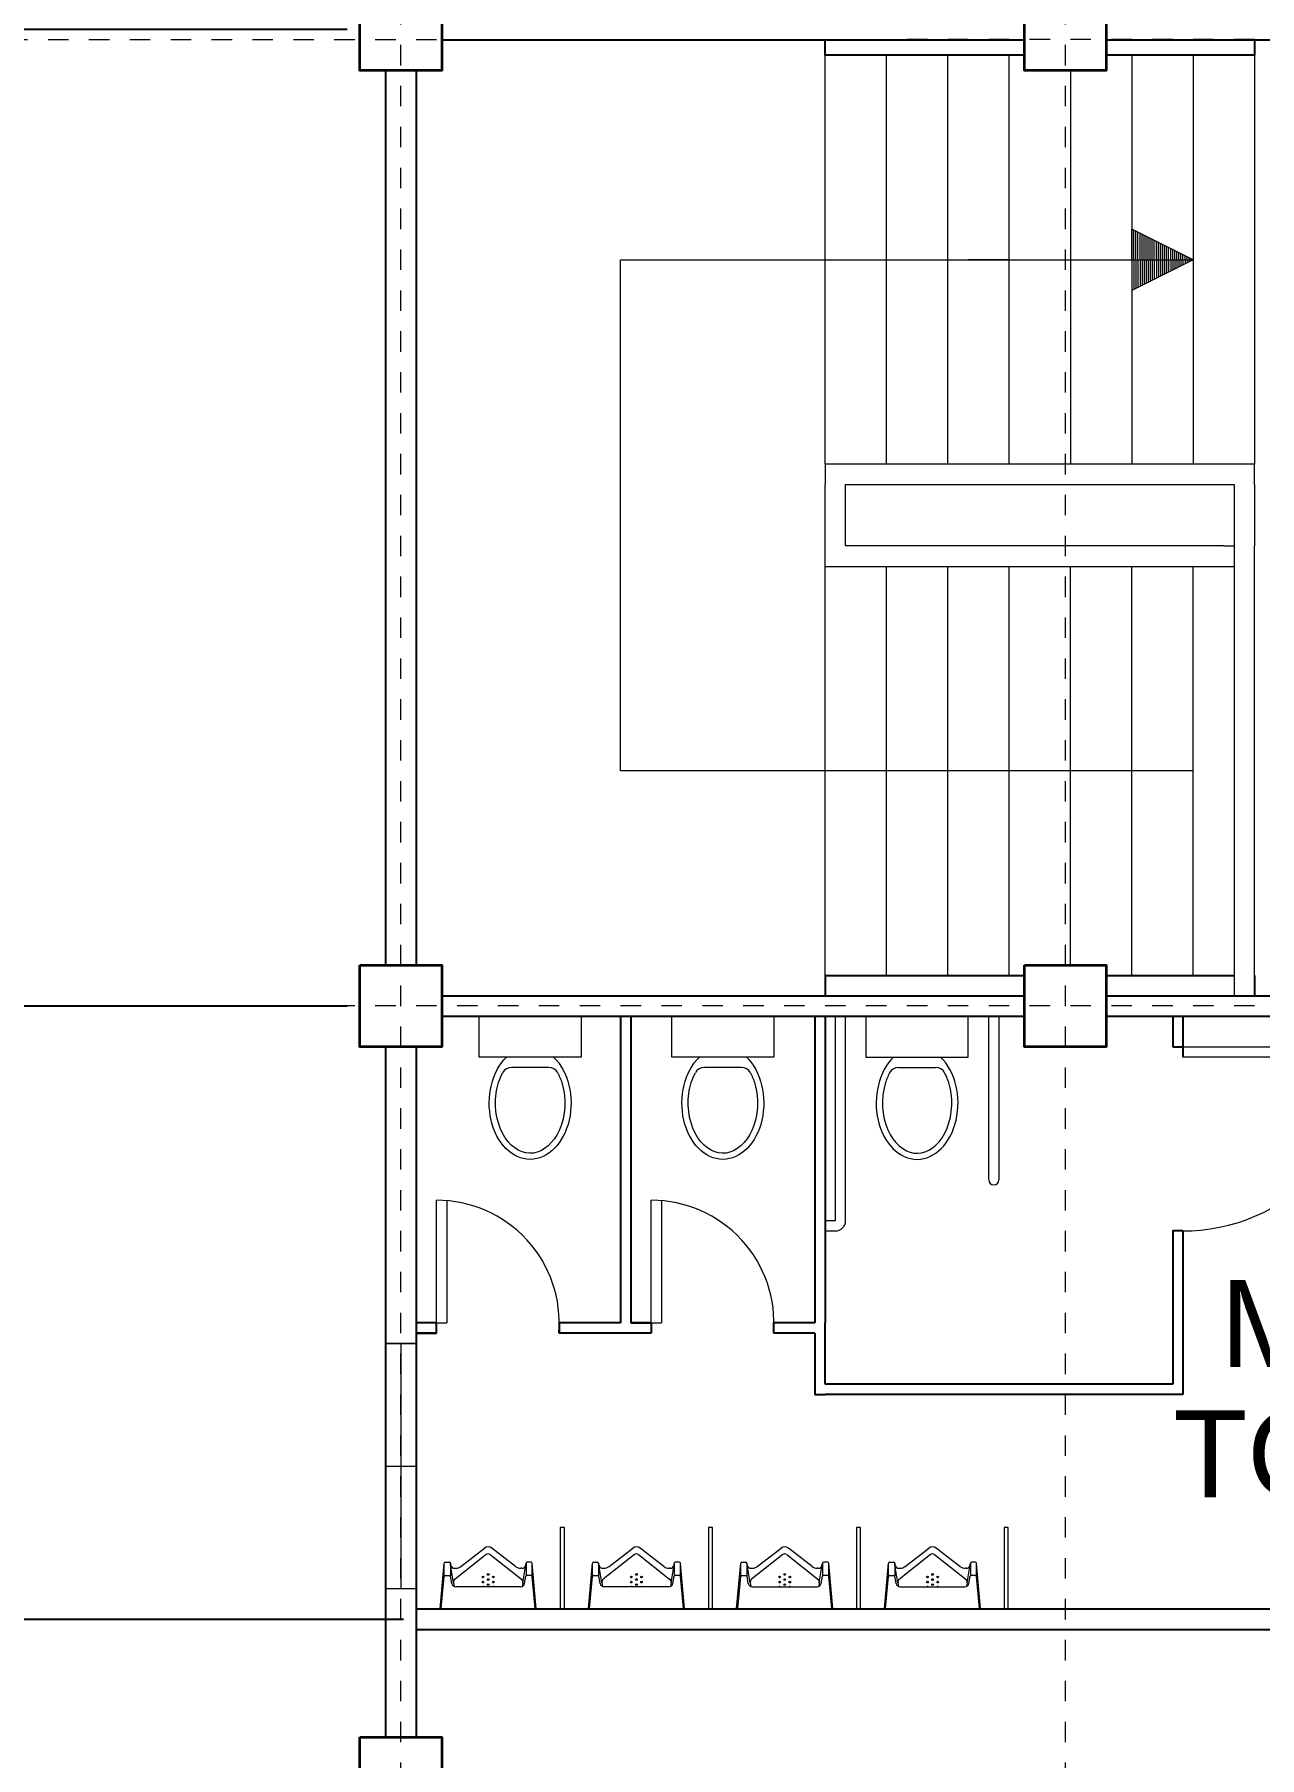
# Model space of a CAD drawing. Header units: millimetres. Extents: x 63005 to 126950, y 36019 to 74749.
# Drawn here: x 63061.38 to 63067.37, y 36315.17 to 36323.6 of the extents above; entities that cross this region are included whole.
import ezdxf

# ---------------------------------------------------------------- set-up
doc = ezdxf.new("R2010")
doc.units = ezdxf.units.MM
doc.header["$LTSCALE"] = 0.04
doc.linetypes.add('PHANTOM', pattern=[2.5, 1.25, -0.25, 0.25, -0.25, 0.25, -0.25])
doc.styles.get("Standard").update_dxf_attribs({"font": 'arial.ttf', "width": 0.8})
doc.styles.add('SWISSLT175', font='swissl.ttf', dxfattribs={"height": 0.175})
doc.dimstyles.new('dimension', dxfattribs={"dimtxt": 0.9, "dimasz": 0.3, "dimexe": 0.18, "dimexo": 0.0625, "dimgap": 0.09, "dimtad": 0, "dimzin": 0, "dimdsep": 46, "dimtxsty": 'Standard', "dimblk": 'OBLIQUE', "dimcen": 0.09, "dimclrd": 256, "dimclre": 256, "dimclrt": 256, "dimadec": 0, "dimazin": 0, "dimtfac": 1, "dimtofl": 0, "dimtmove": 0, "dimatfit": 3, "dimldrblk": 'OBLIQUE', "dimfxl": 1, "dimtolj": 1, "dimtzin": 0, "dimarcsym": 0})

# ---------------------------------------------------------------- blocks, each defined once
blk = doc.blocks.new('_Oblique')
at = {"color": 0, "linetype": 'ByBlock', "lineweight": -2}
blk.add_line((-0.5, -0.5), (0.5, 0.5), dxfattribs=at)
blk = doc.blocks.new('*D76')
at = {"lineweight": -2, "transparency": 16777216}
for p, q in [((63062.9101, 36329.5957), (63046.9481, 36329.5957)), ((63047.1281, 36329.5957), (63047.1281, 36327.6341)), ((63047.1281, 36323.6207), (63047.1281, 36325.5824)), ((63062.9101, 36323.6207), (63046.9481, 36323.6207))]:
    blk.add_line(p, q, dxfattribs=at)
at = {"layer": 'Defpoints', "color": 0, "lineweight": 25, "transparency": 16777216}
for p in [(63062.9726, 36329.5957), (63047.1281, 36323.6207), (63062.9726, 36323.6207)]:
    blk.add_point(p, dxfattribs=at)
at = {"lineweight": -2, "transparency": 16777216, "xscale": 0.3, "yscale": 0.3, "zscale": 0.3}
for p, rotation in [((63047.1281, 36329.5957), 90), ((63047.1281, 36323.6207), 270)]:
    blk.add_blockref('_Oblique', p, dxfattribs=dict(at, rotation=rotation))
at = {"lineweight": 5, "transparency": 16777216, "insert": (63047.1281, 36326.6082), "char_height": 0.9, "attachment_point": 5, "rotation": 90}
blk.add_mtext('\\A1;6.00', dxfattribs=at)
blk = doc.blocks.new('*D77')
at = {"lineweight": -2, "transparency": 16777216}
for p, q in [((63062.9101, 36323.6207), (63046.9365, 36323.6207)), ((63047.1165, 36323.6207), (63047.1165, 36322.2716)), ((63047.1165, 36318.8457), (63047.1165, 36320.1949)), ((63062.9101, 36318.8457), (63046.9365, 36318.8457))]:
    blk.add_line(p, q, dxfattribs=at)
at = {"layer": 'Defpoints', "color": 0, "lineweight": 25, "transparency": 16777216}
for p in [(63062.9726, 36323.6207), (63047.1165, 36318.8457), (63062.9726, 36318.8457)]:
    blk.add_point(p, dxfattribs=at)
at = {"lineweight": -2, "transparency": 16777216, "xscale": 0.3, "yscale": 0.3, "zscale": 0.3}
for p, rotation in [((63047.1165, 36323.6207), 90), ((63047.1165, 36318.8457), 270)]:
    blk.add_blockref('_Oblique', p, dxfattribs=dict(at, rotation=rotation))
at = {"lineweight": 5, "transparency": 16777216, "insert": (63047.1165, 36321.2332), "char_height": 0.9, "attachment_point": 5, "rotation": 90}
blk.add_mtext('\\A1;4.80', dxfattribs=at)
blk = doc.blocks.new('*D78')
at = {"lineweight": -2, "transparency": 16777216}
for p, q in [((63062.9101, 36318.8457), (63046.9365, 36318.8457)), ((63047.1165, 36318.8457), (63047.1165, 36316.8716)), ((63047.1165, 36312.8457), (63047.1165, 36314.8199)), ((63062.9101, 36312.8457), (63046.9365, 36312.8457))]:
    blk.add_line(p, q, dxfattribs=at)
at = {"layer": 'Defpoints', "color": 0, "lineweight": 25, "transparency": 16777216}
for p in [(63062.9726, 36318.8457), (63047.1165, 36312.8457), (63062.9726, 36312.8457)]:
    blk.add_point(p, dxfattribs=at)
at = {"lineweight": -2, "transparency": 16777216, "xscale": 0.3, "yscale": 0.3, "zscale": 0.3}
for p, rotation in [((63047.1165, 36318.8457), 90), ((63047.1165, 36312.8457), 270)]:
    blk.add_blockref('_Oblique', p, dxfattribs=dict(at, rotation=rotation))
at = {"lineweight": 5, "transparency": 16777216, "insert": (63047.1165, 36315.8457), "char_height": 0.9, "attachment_point": 5, "rotation": 90}
blk.add_mtext('\\A1;6.00', dxfattribs=at)
blk = doc.blocks.new('*D86')
at = {"lineweight": -2, "transparency": 16777216}
for p, q in [((63063.1851, 36326.6082), (63049.7366, 36326.6082)), ((63049.9166, 36326.6082), (63049.9166, 36326.1381)), ((63049.9166, 36323.6207), (63049.9166, 36324.0908)), ((63062.9101, 36323.6207), (63049.7366, 36323.6207))]:
    blk.add_line(p, q, dxfattribs=at)
at = {"layer": 'Defpoints', "color": 0, "lineweight": 25, "transparency": 16777216}
for p in [(63063.2476, 36326.6082), (63049.9166, 36323.6207), (63062.9726, 36323.6207)]:
    blk.add_point(p, dxfattribs=at)
at = {"lineweight": -2, "transparency": 16777216, "xscale": 0.3, "yscale": 0.3, "zscale": 0.3}
for p, rotation in [((63049.9166, 36326.6082), 90), ((63049.9166, 36323.6207), 270)]:
    blk.add_blockref('_Oblique', p, dxfattribs=dict(at, rotation=rotation))
at = {"lineweight": 5, "transparency": 16777216, "insert": (63049.9166, 36325.1145), "char_height": 0.9, "attachment_point": 5, "rotation": 90}
blk.add_mtext('\\A1;3.00', dxfattribs=at)
blk = doc.blocks.new('*D87')
at = {"lineweight": -2, "transparency": 16777216}
for p, q in [((63062.9101, 36318.8457), (63049.7261, 36318.8457)), ((63049.9061, 36318.8457), (63049.9061, 36318.3694)), ((63049.9061, 36315.8457), (63049.9061, 36316.3221)), ((63063.1851, 36315.8457), (63049.7261, 36315.8457))]:
    blk.add_line(p, q, dxfattribs=at)
at = {"layer": 'Defpoints', "color": 0, "lineweight": 25, "transparency": 16777216}
for p in [(63062.9726, 36318.8457), (63049.9061, 36315.8457), (63063.2476, 36315.8457)]:
    blk.add_point(p, dxfattribs=at)
at = {"lineweight": -2, "transparency": 16777216, "xscale": 0.3, "yscale": 0.3, "zscale": 0.3}
for p, rotation in [((63049.9061, 36318.8457), 90), ((63049.9061, 36315.8457), 270)]:
    blk.add_blockref('_Oblique', p, dxfattribs=dict(at, rotation=rotation))
at = {"lineweight": 5, "transparency": 16777216, "insert": (63049.9061, 36317.3457), "char_height": 0.9, "attachment_point": 5, "rotation": 90}
blk.add_mtext('\\A1;3.00', dxfattribs=at)
blk = doc.blocks.new('*D88')
at = {"lineweight": -2, "transparency": 16777216}
for p, q in [((63063.1851, 36315.8457), (63049.7261, 36315.8457)), ((63049.9061, 36315.8457), (63049.9061, 36315.3694)), ((63049.9061, 36312.8457), (63049.9061, 36313.3221)), ((63062.9101, 36312.8457), (63049.7261, 36312.8457))]:
    blk.add_line(p, q, dxfattribs=at)
at = {"layer": 'Defpoints', "color": 0, "lineweight": 25, "transparency": 16777216}
for p in [(63063.2476, 36315.8457), (63049.9061, 36312.8457), (63062.9726, 36312.8457)]:
    blk.add_point(p, dxfattribs=at)
at = {"lineweight": -2, "transparency": 16777216, "xscale": 0.3, "yscale": 0.3, "zscale": 0.3}
for p, rotation in [((63049.9061, 36315.8457), 90), ((63049.9061, 36312.8457), 270)]:
    blk.add_blockref('_Oblique', p, dxfattribs=dict(at, rotation=rotation))
at = {"lineweight": 5, "transparency": 16777216, "insert": (63049.9061, 36314.3457), "char_height": 0.9, "attachment_point": 5, "rotation": 90}
blk.add_mtext('\\A1;3.00', dxfattribs=at)

msp = doc.modelspace()

# ---------------------------------------------------------------- linework, layer by layer
at = {"color": 0, "linetype": 'PHANTOM', "lineweight": 5, "transparency": 33554495}
for p, q in [((63063.1726, 36300.6457), (63063.1726, 36348.8207)), ((63066.4226, 36300.6457), (63066.4226, 36348.8207)), ((63110.3476, 36323.5736), (63040.973, 36323.5707)), ((63110.3476, 36318.8486), (63040.9726, 36318.8457))]:
    msp.add_line(p, q, dxfattribs=at)
at = {"color": 4, "lineweight": 25}
for p, q in [((63063.3726, 36323.5707), (63066.2226, 36323.5707)), ((63066.6226, 36323.5707), (63069.4726, 36323.5707)), ((63063.0976, 36323.4207), (63063.0976, 36319.0457)), ((63063.2476, 36323.4207), (63063.2476, 36319.0457)), ((63063.3726, 36318.8957), (63066.2226, 36318.8957)), ((63066.6226, 36318.8957), (63069.4726, 36318.8957)), ((63063.3726, 36318.7957), (63066.2226, 36318.7957)), ((63064.2476, 36318.7957), (63064.2476, 36317.2957)), ((63064.2976, 36318.7957), (63064.2976, 36317.2957)), ((63065.1976, 36318.7957), (63065.1976, 36317.2957)), ((63065.2476, 36318.7957), (63065.2476, 36317.2957)), ((63066.6226, 36318.7957), (63069.4726, 36318.7957)), ((63066.9476, 36318.7957), (63066.9476, 36318.6457)), ((63066.9976, 36318.7957), (63066.9976, 36318.5957)), ((63063.0976, 36318.6457), (63063.0976, 36315.2707)), ((63063.2476, 36318.6457), (63063.2476, 36315.2707)), ((63066.9476, 36318.6457), (63066.9976, 36318.6457)), ((63066.9476, 36317.7471), (63066.9476, 36316.9957)), ((63066.9976, 36317.7457), (63066.9476, 36317.7457)), ((63066.9976, 36317.7457), (63066.9976, 36316.9457)), ((63063.3476, 36317.2957), (63063.2476, 36317.2957)), ((63063.3476, 36317.2457), (63063.3476, 36317.2957)), ((63064.2476, 36317.2957), (63063.9456, 36317.2957)), ((63063.9476, 36317.2957), (63063.9476, 36317.2457)), ((63064.3976, 36317.2957), (63064.2976, 36317.2957)), ((63064.2976, 36317.2957), (63064.3976, 36317.2957)), ((63064.3976, 36317.2957), (63064.3976, 36317.2457)), ((63065.1976, 36317.2957), (63064.9976, 36317.2957)), ((63064.9976, 36317.2457), (63064.9976, 36317.2957)), ((63065.2476, 36316.9957), (63065.2476, 36317.2957)), ((63063.3476, 36317.2457), (63063.2476, 36317.2457)), ((63063.2476, 36317.2457), (63063.3476, 36317.2457)), ((63064.2476, 36317.2457), (63063.9476, 36317.2457)), ((63064.3976, 36317.2457), (63064.2476, 36317.2457)), ((63065.1976, 36317.2457), (63064.9976, 36317.2457)), ((63065.1976, 36317.2457), (63065.1976, 36316.9457)), ((63065.1976, 36316.9457), (63065.2476, 36316.9457)), ((63066.9476, 36316.9957), (63065.2476, 36316.9957)), ((63066.9976, 36316.9457), (63065.2476, 36316.9457)), ((63069.6026, 36315.8957), (63063.2476, 36315.8957)), ((63069.7226, 36315.7957), (63063.2476, 36315.7957))]:
    msp.add_line(p, q, dxfattribs=at)
at = {"color": 0, "lineweight": -2}
for p, q in [((63065.2476, 36323.4957), (63065.2476, 36323.5707)), ((63067.3476, 36323.5707), (63067.3476, 36323.4957)), ((63066.2226, 36323.4957), (63065.2476, 36323.4957)), ((63067.3476, 36323.4957), (63066.6226, 36323.4957)), ((63065.2476, 36318.9957), (63065.2476, 36318.8957)), ((63065.2476, 36318.9957), (63066.2226, 36318.9957)), ((63066.6226, 36318.9957), (63067.2476, 36318.9957)), ((63067.3476, 36318.9957), (63067.3476, 36318.8957)), ((63063.2476, 36315.8957), (63063.2476, 36315.7957))]:
    msp.add_line(p, q, dxfattribs=at)
at = {"color": 0, "lineweight": 9}
for p, q in [((63065.2476, 36321.4957), (63065.2476, 36323.4957)), ((63065.5476, 36321.4957), (63065.5476, 36323.4957)), ((63065.8476, 36321.4957), (63065.8476, 36323.4957)), ((63066.1476, 36321.4957), (63066.1476, 36323.4957)), ((63066.7476, 36323.4957), (63066.7476, 36321.4957)), ((63067.0476, 36323.4957), (63067.0476, 36321.4957)), ((63067.3476, 36323.4957), (63067.3476, 36321.4957)), ((63066.4476, 36323.4207), (63066.4476, 36321.4957)), ((63066.7476, 36322.4957), (63066.7476, 36322.6457)), ((63067.0476, 36322.4957), (63066.7476, 36322.6457)), ((63066.7576, 36322.4957), (63066.7576, 36322.6407)), ((63066.7676, 36322.4957), (63066.7676, 36322.6357)), ((63066.7776, 36322.4957), (63066.7776, 36322.6307)), ((63066.7876, 36322.4957), (63066.7876, 36322.6257)), ((63066.7976, 36322.4957), (63066.7976, 36322.6207)), ((63066.8076, 36322.4957), (63066.8076, 36322.6157)), ((63066.8176, 36322.4957), (63066.8176, 36322.6107)), ((63066.8276, 36322.4957), (63066.8276, 36322.6057)), ((63066.8376, 36322.4957), (63066.8376, 36322.6007)), ((63066.8476, 36322.4957), (63066.8476, 36322.5957)), ((63066.8576, 36322.4957), (63066.8576, 36322.5907)), ((63066.8676, 36322.4957), (63066.8676, 36322.5857)), ((63066.8776, 36322.4957), (63066.8776, 36322.5807)), ((63066.8876, 36322.4957), (63066.8876, 36322.5757)), ((63066.8976, 36322.4957), (63066.8976, 36322.5707)), ((63066.9076, 36322.4957), (63066.9076, 36322.5657)), ((63066.9176, 36322.4957), (63066.9176, 36322.5607)), ((63066.9276, 36322.4957), (63066.9276, 36322.5557)), ((63066.9376, 36322.4957), (63066.9376, 36322.5507)), ((63066.9476, 36322.4957), (63066.9476, 36322.5457)), ((63066.9576, 36322.4957), (63066.9576, 36322.5407)), ((63066.9676, 36322.4957), (63066.9676, 36322.5357)), ((63066.9776, 36322.4957), (63066.9776, 36322.5307)), ((63066.9876, 36322.4957), (63066.9876, 36322.5257)), ((63066.9976, 36322.4957), (63066.9976, 36322.5207)), ((63067.0076, 36322.4957), (63067.0076, 36322.5157)), ((63067.0176, 36322.4957), (63067.0176, 36322.5107)), ((63067.0276, 36322.4957), (63067.0276, 36322.5057)), ((63064.2476, 36319.9957), (63064.2476, 36322.4957)), ((63064.2476, 36322.4957), (63066.7476, 36322.4957)), ((63066.1476, 36322.4957), (63065.9476, 36322.4957)), ((63066.1476, 36322.4957), (63066.3476, 36322.4957)), ((63066.7476, 36322.4957), (63067.0476, 36322.4957)), ((63066.7476, 36322.4957), (63066.7476, 36322.3457)), ((63067.0476, 36322.4957), (63066.7476, 36322.3457)), ((63066.7576, 36322.4957), (63066.7576, 36322.3507)), ((63066.7676, 36322.4957), (63066.7676, 36322.3557)), ((63066.7776, 36322.4957), (63066.7776, 36322.3607)), ((63066.7876, 36322.4957), (63066.7876, 36322.3657)), ((63066.7976, 36322.4957), (63066.7976, 36322.3707)), ((63066.8076, 36322.4957), (63066.8076, 36322.3757)), ((63066.8176, 36322.4957), (63066.8176, 36322.3807)), ((63066.8276, 36322.4957), (63066.8276, 36322.3857)), ((63066.8376, 36322.4957), (63066.8376, 36322.3907)), ((63066.8476, 36322.4957), (63066.8476, 36322.3957)), ((63066.8576, 36322.4957), (63066.8576, 36322.4007)), ((63066.8676, 36322.4957), (63066.8676, 36322.4057)), ((63066.8776, 36322.4957), (63066.8776, 36322.4107)), ((63066.8876, 36322.4957), (63066.8876, 36322.4157)), ((63066.8976, 36322.4957), (63066.8976, 36322.4207)), ((63066.9076, 36322.4957), (63066.9076, 36322.4257)), ((63066.9176, 36322.4957), (63066.9176, 36322.4307)), ((63066.9276, 36322.4957), (63066.9276, 36322.4357)), ((63066.9376, 36322.4957), (63066.9376, 36322.4407)), ((63066.9476, 36322.4957), (63066.9476, 36322.4457)), ((63066.9576, 36322.4957), (63066.9576, 36322.4507)), ((63066.9676, 36322.4957), (63066.9676, 36322.4557)), ((63066.9776, 36322.4957), (63066.9776, 36322.4607)), ((63066.9876, 36322.4957), (63066.9876, 36322.4657)), ((63066.9976, 36322.4957), (63066.9976, 36322.4707)), ((63067.0076, 36322.4957), (63067.0076, 36322.4757)), ((63067.0176, 36322.4957), (63067.0176, 36322.4807)), ((63067.0276, 36322.4957), (63067.0276, 36322.4857)), ((63067.0376, 36322.4957), (63067.0376, 36322.5007)), ((63067.0376, 36322.4957), (63067.0376, 36322.4907)), ((63067.3476, 36321.4957), (63065.2476, 36321.4957)), ((63065.2476, 36321.4957), (63065.2476, 36321.3957)), ((63067.3476, 36321.3957), (63067.3476, 36321.4957)), ((63065.2476, 36321.0957), (63065.2476, 36321.3957)), ((63065.3476, 36321.0957), (63065.3476, 36321.3957)), ((63065.3476, 36321.3957), (63067.1976, 36321.3957)), ((63067.1976, 36321.3957), (63067.2476, 36321.3957)), ((63067.2476, 36321.3957), (63067.2476, 36321.0957)), ((63067.3476, 36321.3957), (63067.3476, 36321.0957)), ((63065.2476, 36318.9957), (63065.2476, 36321.0957)), ((63067.1976, 36321.0957), (63065.3476, 36321.0957)), ((63067.1976, 36321.0957), (63067.2476, 36321.0957)), ((63067.2476, 36321.0957), (63067.2476, 36318.8957)), ((63067.3476, 36320.9957), (63067.3476, 36321.0957)), ((63065.2476, 36320.9957), (63067.2476, 36320.9957)), ((63065.5476, 36318.9957), (63065.5476, 36320.9957)), ((63065.8476, 36318.9957), (63065.8476, 36320.9957)), ((63066.1476, 36318.9957), (63066.1476, 36320.9957)), ((63066.4476, 36319.0457), (63066.4476, 36320.9957)), ((63066.7476, 36318.9957), (63066.7476, 36320.9957)), ((63067.0476, 36318.9957), (63067.0476, 36320.9957)), ((63067.3476, 36318.9957), (63067.3476, 36320.9957)), ((63065.2476, 36319.9957), (63064.2476, 36319.9957)), ((63067.0476, 36319.9957), (63065.2476, 36319.9957)), ((63065.2976, 36318.7957), (63065.2976, 36318.0957)), ((63065.3476, 36317.7957), (63065.3476, 36318.7957)), ((63066.0476, 36317.9957), (63066.0476, 36318.7957)), ((63066.0976, 36318.7957), (63066.0976, 36318.0957)), ((63065.2976, 36318.0957), (63065.2976, 36317.7957)), ((63066.0976, 36318.0957), (63066.0976, 36317.9957)), ((63065.2976, 36317.7957), (63065.2476, 36317.7957)), ((63065.2476, 36317.7957), (63065.2476, 36317.7457)), ((63065.2476, 36317.7457), (63065.2976, 36317.7457)), ((63063.2476, 36317.1957), (63063.0976, 36317.1957)), ((63063.1726, 36317.1957), (63063.1726, 36315.9957)), ((63063.0976, 36316.5957), (63063.2476, 36316.5957)), ((63063.2476, 36315.9957), (63063.0976, 36315.9957))]:
    msp.add_line(p, q, dxfattribs=at)
at = {"lineweight": 9}
for p, q in [((63063.5552, 36318.5957), (63063.5552, 36318.7957)), ((63063.5552, 36318.7957), (63064.0552, 36318.7957)), ((63064.0552, 36318.7957), (63064.0552, 36318.5957)), ((63064.4976, 36318.5957), (63064.4976, 36318.7957)), ((63064.4976, 36318.7957), (63064.9976, 36318.7957)), ((63064.9976, 36318.7957), (63064.9976, 36318.5957)), ((63065.4476, 36318.7957), (63065.4476, 36318.5957)), ((63065.9476, 36318.7957), (63065.4476, 36318.7957)), ((63065.9476, 36318.5957), (63065.9476, 36318.7957)), ((63064.0552, 36318.5957), (63063.5552, 36318.5957)), ((63063.8958, 36318.5457), (63063.7149, 36318.5457)), ((63064.9976, 36318.5957), (63064.4976, 36318.5957)), ((63064.8382, 36318.5457), (63064.6573, 36318.5457)), ((63065.4476, 36318.5957), (63065.9476, 36318.5957)), ((63065.6071, 36318.5457), (63065.788, 36318.5457)), ((63063.4662, 36316.1048), (63063.582, 36316.1946)), ((63063.7341, 36316.1048), (63063.6183, 36316.1946)), ((63064.1912, 36316.1048), (63064.307, 36316.1946)), ((63064.4591, 36316.1048), (63064.3433, 36316.1946)), ((63064.9162, 36316.1048), (63065.032, 36316.1946)), ((63065.1841, 36316.1048), (63065.0683, 36316.1946)), ((63065.639, 36316.1048), (63065.7548, 36316.1946)), ((63065.9069, 36316.1048), (63065.7911, 36316.1946)), ((63063.3651, 36315.8989), (63063.3851, 36316.1207)), ((63063.3851, 36316.0574), (63063.3851, 36316.1207)), ((63063.3901, 36316.1257), (63063.4101, 36316.1257)), ((63063.4165, 36316.1125), (63063.4151, 36316.1207)), ((63063.4151, 36316.1207), (63063.4151, 36316.0585)), ((63063.4309, 36316.0242), (63063.4165, 36316.1125)), ((63063.5906, 36316.1629), (63063.438, 36316.0429)), ((63063.6097, 36316.1629), (63063.7623, 36316.0429)), ((63063.7694, 36316.0242), (63063.7838, 36316.1125)), ((63063.7838, 36316.1125), (63063.7851, 36316.1207)), ((63063.7851, 36316.1207), (63063.7851, 36316.0585)), ((63063.8101, 36316.1257), (63063.7901, 36316.1257)), ((63063.8151, 36316.0574), (63063.8151, 36316.1207)), ((63063.8352, 36315.8989), (63063.8151, 36316.1207)), ((63064.0901, 36315.8989), (63064.1101, 36316.1207)), ((63064.1101, 36316.0574), (63064.1101, 36316.1207)), ((63064.1151, 36316.1257), (63064.1351, 36316.1257)), ((63064.1415, 36316.1125), (63064.1401, 36316.1207)), ((63064.1401, 36316.1207), (63064.1401, 36316.0585)), ((63064.1559, 36316.0242), (63064.1415, 36316.1125)), ((63064.3156, 36316.1629), (63064.163, 36316.0429)), ((63064.3347, 36316.1629), (63064.4873, 36316.0429)), ((63064.4944, 36316.0242), (63064.5088, 36316.1125)), ((63064.5088, 36316.1125), (63064.5101, 36316.1207)), ((63064.5101, 36316.1207), (63064.5101, 36316.0585)), ((63064.5351, 36316.1257), (63064.5151, 36316.1257)), ((63064.5401, 36316.0574), (63064.5401, 36316.1207)), ((63064.5602, 36315.8989), (63064.5401, 36316.1207)), ((63064.8151, 36315.8989), (63064.8351, 36316.1207)), ((63064.8351, 36316.0574), (63064.8351, 36316.1207)), ((63064.8401, 36316.1257), (63064.8601, 36316.1257)), ((63064.8665, 36316.1125), (63064.8651, 36316.1207)), ((63064.8651, 36316.1207), (63064.8651, 36316.0585)), ((63064.8809, 36316.0242), (63064.8665, 36316.1125)), ((63065.0406, 36316.1629), (63064.888, 36316.0429)), ((63065.0597, 36316.1629), (63065.2123, 36316.0429)), ((63065.2194, 36316.0242), (63065.2338, 36316.1125)), ((63065.2338, 36316.1125), (63065.2351, 36316.1207)), ((63065.2351, 36316.1207), (63065.2351, 36316.0585)), ((63065.2601, 36316.1257), (63065.2401, 36316.1257)), ((63065.2651, 36316.0574), (63065.2651, 36316.1207)), ((63065.2852, 36315.8989), (63065.2651, 36316.1207)), ((63065.5379, 36315.8989), (63065.558, 36316.1207)), ((63065.558, 36316.0574), (63065.558, 36316.1207)), ((63065.563, 36316.1257), (63065.583, 36316.1257)), ((63065.5893, 36316.1125), (63065.588, 36316.1207)), ((63065.588, 36316.1207), (63065.588, 36316.0585)), ((63065.6037, 36316.0242), (63065.5893, 36316.1125)), ((63065.7635, 36316.1629), (63065.6108, 36316.0429)), ((63065.7825, 36316.1629), (63065.9351, 36316.0429)), ((63065.9422, 36316.0242), (63065.9566, 36316.1125)), ((63065.9566, 36316.1125), (63065.958, 36316.1207)), ((63065.958, 36316.1207), (63065.958, 36316.0585)), ((63065.983, 36316.1257), (63065.963, 36316.1257)), ((63065.988, 36316.0574), (63065.988, 36316.1207)), ((63066.008, 36315.8989), (63065.988, 36316.1207)), ((63063.3701, 36315.8989), (63063.3849, 36316.056)), ((63063.3899, 36316.0607), (63063.411, 36316.0607)), ((63063.4222, 36316.0222), (63063.4159, 36316.0566)), ((63063.4309, 36316.0242), (63063.4337, 36316.0075)), ((63063.4362, 36316.0957), (63063.4409, 36316.0957)), ((63063.7641, 36316.0957), (63063.7594, 36316.0957)), ((63063.7694, 36316.0242), (63063.7666, 36316.0075)), ((63063.7781, 36316.0222), (63063.7844, 36316.0566)), ((63063.8104, 36316.0607), (63063.7893, 36316.0607)), ((63063.8302, 36315.8989), (63063.8154, 36316.056)), ((63064.0951, 36315.8989), (63064.1099, 36316.056)), ((63064.1149, 36316.0607), (63064.136, 36316.0607)), ((63064.1472, 36316.0222), (63064.1409, 36316.0566)), ((63064.1559, 36316.0242), (63064.1587, 36316.0075)), ((63064.1612, 36316.0957), (63064.1659, 36316.0957)), ((63064.4891, 36316.0957), (63064.4844, 36316.0957)), ((63064.4944, 36316.0242), (63064.4916, 36316.0075)), ((63064.5031, 36316.0222), (63064.5094, 36316.0566)), ((63064.5354, 36316.0607), (63064.5143, 36316.0607)), ((63064.5552, 36315.8989), (63064.5404, 36316.056)), ((63064.8201, 36315.8989), (63064.8349, 36316.056)), ((63064.8399, 36316.0607), (63064.861, 36316.0607)), ((63064.8722, 36316.0222), (63064.8659, 36316.0566)), ((63064.8809, 36316.0242), (63064.8837, 36316.0075)), ((63064.8862, 36316.0957), (63064.8909, 36316.0957)), ((63065.2141, 36316.0957), (63065.2094, 36316.0957)), ((63065.2194, 36316.0242), (63065.2166, 36316.0075)), ((63065.2281, 36316.0222), (63065.2344, 36316.0566)), ((63065.2604, 36316.0607), (63065.2393, 36316.0607)), ((63065.2802, 36315.8989), (63065.2654, 36316.056)), ((63065.5429, 36315.8989), (63065.5577, 36316.056)), ((63065.5627, 36316.0607), (63065.5838, 36316.0607)), ((63065.595, 36316.0222), (63065.5887, 36316.0566)), ((63065.6037, 36316.0242), (63065.6065, 36316.0075)), ((63065.609, 36316.0957), (63065.6137, 36316.0957)), ((63065.9369, 36316.0957), (63065.9322, 36316.0957)), ((63065.9422, 36316.0242), (63065.9394, 36316.0075)), ((63065.9509, 36316.0222), (63065.9572, 36316.0566)), ((63065.9833, 36316.0607), (63065.9621, 36316.0607)), ((63066.003, 36315.8989), (63065.9882, 36316.056)), ((63063.7585, 36316.0057), (63063.4418, 36316.0057)), ((63064.4835, 36316.0057), (63064.1668, 36316.0057)), ((63064.8918, 36316.0057), (63065.2085, 36316.0057)), ((63065.6146, 36316.0057), (63065.9313, 36316.0057)), ((63063.3731, 36315.8957), (63063.3681, 36315.8957)), ((63063.8272, 36315.8957), (63063.3731, 36315.8957)), ((63063.5141, 36315.8957), (63063.4441, 36315.8957)), ((63063.8272, 36315.8957), (63063.8322, 36315.8957)), ((63064.0981, 36315.8957), (63064.0931, 36315.8957)), ((63064.5522, 36315.8957), (63064.0981, 36315.8957)), ((63064.2391, 36315.8957), (63064.1691, 36315.8957)), ((63064.5522, 36315.8957), (63064.5572, 36315.8957)), ((63064.8231, 36315.8957), (63064.8181, 36315.8957)), ((63064.8231, 36315.8957), (63065.2772, 36315.8957)), ((63065.1361, 36315.8957), (63065.2061, 36315.8957)), ((63065.2772, 36315.8957), (63065.2822, 36315.8957)), ((63065.5459, 36315.8957), (63065.5409, 36315.8957)), ((63065.5459, 36315.8957), (63066, 36315.8957)), ((63065.859, 36315.8957), (63065.929, 36315.8957)), ((63066, 36315.8957), (63066.005, 36315.8957))]:
    msp.add_line(p, q, dxfattribs=at)
at = {"color": 1, "lineweight": 13}
for p, q in [((63066.9976, 36318.6457), (63066.9976, 36318.5957)), ((63066.9976, 36318.6457), (63067.8976, 36318.6457)), ((63067.8976, 36318.5957), (63066.9976, 36318.5957)), ((63063.3476, 36317.2957), (63063.3476, 36317.8957)), ((63063.3976, 36317.8957), (63063.3976, 36317.2957)), ((63064.3976, 36317.2957), (63064.3976, 36317.8957)), ((63064.4476, 36317.8957), (63064.4476, 36317.2957)), ((63063.3476, 36317.2957), (63063.3976, 36317.2957)), ((63063.9456, 36317.2957), (63063.9476, 36317.2957)), ((63064.3976, 36317.2957), (63064.4476, 36317.2957))]:
    msp.add_line(p, q, dxfattribs=at)
at = {"color": 4, "lineweight": 35}
for points in [[(63062.9726, 36323.8207), (63063.3726, 36323.8207), (63063.3726, 36323.4207), (63062.9726, 36323.4207)], [(63066.2226, 36323.8207), (63066.6226, 36323.8207), (63066.6226, 36323.4207), (63066.2226, 36323.4207)], [(63062.9726, 36319.0457), (63063.3726, 36319.0457), (63063.3726, 36318.6457), (63062.9726, 36318.6457)], [(63066.2226, 36319.0457), (63066.6226, 36319.0457), (63066.6226, 36318.6457), (63066.2226, 36318.6457)], [(63062.9726, 36315.2707), (63063.3726, 36315.2707), (63063.3726, 36314.8707), (63062.9726, 36314.8707)]]:
    msp.add_lwpolyline(points, close=True, dxfattribs=at)
at = {"lineweight": 9}
msp.add_lwpolyline([(63063.0976, 36317.1957), (63063.2476, 36317.1957), (63063.2476, 36315.9957), (63063.0976, 36315.9957)], close=True, dxfattribs=at)
at = {"color": 0, "lineweight": 9}
for points in [[(63063.9726, 36316.2957), (63063.9526, 36316.2957), (63063.9526, 36315.8957), (63063.9726, 36315.8957)], [(63064.6976, 36316.2957), (63064.6776, 36316.2957), (63064.6776, 36315.8957), (63064.6976, 36315.8957)], [(63065.4205, 36316.2957), (63065.4005, 36316.2957), (63065.4005, 36315.8957), (63065.4205, 36315.8957)], [(63066.1433, 36316.2957), (63066.1233, 36316.2957), (63066.1233, 36315.8957), (63066.1433, 36315.8957)]]:
    msp.add_lwpolyline(points, close=True, dxfattribs=at)
at = {"lineweight": 9}
for centre in [(63063.5751, 36316.0534), (63063.5751, 36316.0284), (63063.6001, 36316.0659), (63063.6001, 36316.0409), (63063.6001, 36316.0159), (63063.6251, 36316.0534), (63063.6251, 36316.0284), (63064.3001, 36316.0534), (63064.3001, 36316.0284), (63064.3251, 36316.0659), (63064.3251, 36316.0409), (63064.3251, 36316.0159), (63064.3501, 36316.0534), (63064.3501, 36316.0284), (63065.0251, 36316.0534), (63065.0251, 36316.0284), (63065.0501, 36316.0659), (63065.0501, 36316.0409), (63065.0501, 36316.0159), (63065.0751, 36316.0534), (63065.0751, 36316.0284), (63065.748, 36316.0534), (63065.748, 36316.0284), (63065.773, 36316.0659), (63065.773, 36316.0409), (63065.773, 36316.0159), (63065.798, 36316.0534), (63065.798, 36316.0284)]:
    msp.add_circle(centre, 0.004, dxfattribs=at)
at = {"color": 1, "lineweight": 13}
for centre, radius, start, end in [((63066.9976, 36318.6457), 0.9, 266.81526, 0), ((63063.3476, 36317.2957), 0.6, 355.21981, 90), ((63064.3976, 36317.2957), 0.6, 355.21981, 90)]:
    msp.add_arc(centre, radius, start, end, dxfattribs=at)
at = {"lineweight": 9}
for centre, radius, start, end in [((63063.7149, 36318.4957), 0.05, 90, 151.99164), ((63063.8958, 36318.4957), 0.05, 28.15006, 90), ((63064.6573, 36318.4957), 0.05, 90, 151.99164), ((63064.8382, 36318.4957), 0.05, 28.15006, 90), ((63065.6071, 36318.4957), 0.05, 90, 151.84994), ((63065.788, 36318.4957), 0.05, 28.00836, 90), ((63063.6001, 36316.1707), 0.03, 52.81529, 127.18471), ((63064.3251, 36316.1707), 0.03, 52.81529, 127.18471), ((63065.0501, 36316.1707), 0.03, 52.81529, 127.18471), ((63065.773, 36316.1707), 0.03, 52.81529, 127.18471), ((63063.3901, 36316.1207), 0.005, 90, 180), ((63063.4101, 36316.1207), 0.005, 0, 90), ((63063.4362, 36316.1157), 0.02, 189.29014, 270), ((63063.4409, 36316.1357), 0.04, 270, 309.31625), ((63063.6001, 36316.1513), 0.015, 50.68375, 129.31625), ((63063.7594, 36316.1357), 0.04, 230.68375, 270), ((63063.7641, 36316.1157), 0.02, 270, 350.70986), ((63063.7901, 36316.1207), 0.005, 90, 180), ((63063.8101, 36316.1207), 0.005, 0, 90), ((63064.1151, 36316.1207), 0.005, 90, 180), ((63064.1351, 36316.1207), 0.005, 0, 90), ((63064.1612, 36316.1157), 0.02, 189.29014, 270), ((63064.1659, 36316.1357), 0.04, 270, 309.31625), ((63064.3251, 36316.1513), 0.015, 50.68375, 129.31625), ((63064.4844, 36316.1357), 0.04, 230.68375, 270), ((63064.4891, 36316.1157), 0.02, 270, 350.70986), ((63064.5151, 36316.1207), 0.005, 90, 180), ((63064.5351, 36316.1207), 0.005, 0, 90), ((63064.8401, 36316.1207), 0.005, 90, 180), ((63064.8601, 36316.1207), 0.005, 0, 90), ((63064.8862, 36316.1157), 0.02, 189.29014, 270), ((63064.8909, 36316.1357), 0.04, 270, 309.31625), ((63065.0501, 36316.1513), 0.015, 50.68375, 129.31625), ((63065.2094, 36316.1357), 0.04, 230.68375, 270), ((63065.2141, 36316.1157), 0.02, 270, 350.70986), ((63065.2401, 36316.1207), 0.005, 90, 180), ((63065.2601, 36316.1207), 0.005, 0, 90), ((63065.563, 36316.1207), 0.005, 90, 180), ((63065.583, 36316.1207), 0.005, 0, 90), ((63065.609, 36316.1157), 0.02, 189.29014, 270), ((63065.6137, 36316.1357), 0.04, 270, 309.31625), ((63065.773, 36316.1513), 0.015, 50.68375, 129.31625), ((63065.9322, 36316.1357), 0.04, 230.68375, 270), ((63065.9369, 36316.1157), 0.02, 270, 350.70986), ((63065.963, 36316.1207), 0.005, 90, 180), ((63065.983, 36316.1207), 0.005, 0, 90), ((63063.3899, 36316.0557), 0.005, 90, 176.53177), ((63063.411, 36316.0557), 0.005, 10.30485, 90), ((63063.4418, 36316.0257), 0.02, 190.30485, 270), ((63063.4507, 36316.0274), 0.02, 129.31625, 189.29014), ((63063.7585, 36316.0257), 0.02, 270, 349.69515), ((63063.7496, 36316.0274), 0.02, 350.70986, 50.68375), ((63063.7893, 36316.0557), 0.005, 90, 169.69515), ((63063.8104, 36316.0557), 0.005, 3.46823, 90), ((63064.1149, 36316.0557), 0.005, 90, 176.53177), ((63064.136, 36316.0557), 0.005, 10.30485, 90), ((63064.1668, 36316.0257), 0.02, 190.30485, 270), ((63064.1757, 36316.0274), 0.02, 129.31625, 189.29014), ((63064.4835, 36316.0257), 0.02, 270, 349.69515), ((63064.4746, 36316.0274), 0.02, 350.70986, 50.68375), ((63064.5143, 36316.0557), 0.005, 90, 169.69515), ((63064.5354, 36316.0557), 0.005, 3.46823, 90), ((63064.8399, 36316.0557), 0.005, 90, 176.53177), ((63064.861, 36316.0557), 0.005, 10.30485, 90), ((63064.8918, 36316.0257), 0.02, 190.30485, 270), ((63064.9007, 36316.0274), 0.02, 129.31625, 189.29014), ((63065.2085, 36316.0257), 0.02, 270, 349.69515), ((63065.1996, 36316.0274), 0.02, 350.70986, 50.68375), ((63065.2393, 36316.0557), 0.005, 90, 169.69515), ((63065.2604, 36316.0557), 0.005, 3.46823, 90), ((63065.5627, 36316.0557), 0.005, 90, 176.53177), ((63065.5838, 36316.0557), 0.005, 10.30485, 90), ((63065.6146, 36316.0257), 0.02, 190.30485, 270), ((63065.6235, 36316.0274), 0.02, 129.31625, 189.29014), ((63065.9313, 36316.0257), 0.02, 270, 349.69515), ((63065.9224, 36316.0274), 0.02, 350.70986, 50.68375), ((63065.9621, 36316.0557), 0.005, 90, 169.69515), ((63065.9833, 36316.0557), 0.005, 3.46823, 90), ((63063.5751, 36316.0034), 0.004, 35.67537, 144.32463), ((63063.6251, 36316.0034), 0.004, 35.67537, 144.32463), ((63064.3001, 36316.0034), 0.004, 35.67537, 144.32463), ((63064.3501, 36316.0034), 0.004, 35.67537, 144.32463), ((63065.0251, 36316.0034), 0.004, 35.67537, 144.32463), ((63065.0751, 36316.0034), 0.004, 35.67537, 144.32463), ((63065.748, 36316.0034), 0.004, 35.67537, 144.32463), ((63065.798, 36316.0034), 0.004, 35.67537, 144.32463), ((63063.3681, 36315.8987), 0.003, 176.18593, 270), ((63063.3731, 36315.8987), 0.003, 176.53177, 270), ((63063.8272, 36315.8987), 0.003, 270, 3.46823), ((63063.8322, 36315.8987), 0.003, 270, 3.81407), ((63064.0931, 36315.8987), 0.003, 176.18593, 270), ((63064.0981, 36315.8987), 0.003, 176.53177, 270), ((63064.5522, 36315.8987), 0.003, 270, 3.46823), ((63064.5572, 36315.8987), 0.003, 270, 3.81407), ((63064.8181, 36315.8987), 0.003, 176.18593, 270), ((63064.8231, 36315.8987), 0.003, 176.53177, 270), ((63065.2772, 36315.8987), 0.003, 270, 3.46823), ((63065.2822, 36315.8987), 0.003, 270, 3.81407), ((63065.5409, 36315.8987), 0.003, 176.18593, 270), ((63065.5459, 36315.8987), 0.003, 176.53177, 270), ((63066, 36315.8987), 0.003, 270, 3.46823), ((63066.005, 36315.8987), 0.003, 270, 3.81407)]:
    msp.add_arc(centre, radius, start, end, dxfattribs=at)
at = {"color": 0, "lineweight": 9}
for centre, radius, start in [((63066.0726, 36317.9957), 0.025, 180), ((63065.2976, 36317.7957), 0.05, 270)]:
    msp.add_arc(centre, radius, start, 0, dxfattribs=at)
at = {"lineweight": 9, "extrusion": (0, 0, -1)}
for centre in [(63063.8052, 36318.3707), (63064.7476, 36318.3707)]:
    msp.add_ellipse(centre, major_axis=(0, 0.275), ratio=0.727273, start_param=0.612555, end_param=5.670631, dxfattribs=at)
at = {"lineweight": 9}
msp.add_ellipse((63065.6976, 36318.3707), major_axis=(0, 0.275), ratio=0.727273, start_param=0.612555, end_param=5.670631, dxfattribs=at)
for points in [[(63063.9399, 36318.5193), (63063.9487, 36318.5029), (63063.9561, 36318.4848), (63063.983, 36318.3937), (63063.9779, 36318.3065), (63063.9201, 36318.1749), (63063.8701, 36318.1335), (63063.7719, 36318.1201), (63063.7198, 36318.146), (63063.6457, 36318.2572), (63063.6279, 36318.3409), (63063.6435, 36318.4547), (63063.655, 36318.4896), (63063.6707, 36318.5192)], [(63064.8823, 36318.5193), (63064.8911, 36318.5029), (63064.8985, 36318.4848), (63064.9254, 36318.3937), (63064.9203, 36318.3065), (63064.8625, 36318.1749), (63064.8124, 36318.1335), (63064.7143, 36318.1201), (63064.6622, 36318.146), (63064.5881, 36318.2572), (63064.5703, 36318.3409), (63064.5859, 36318.4547), (63064.5974, 36318.4896), (63064.6131, 36318.5192)], [(63065.563, 36318.5193), (63065.5542, 36318.5029), (63065.5468, 36318.4848), (63065.5199, 36318.3937), (63065.525, 36318.3065), (63065.5828, 36318.1749), (63065.6328, 36318.1335), (63065.731, 36318.1201), (63065.7831, 36318.146), (63065.8572, 36318.2572), (63065.875, 36318.3409), (63065.8594, 36318.4547), (63065.8479, 36318.4896), (63065.8322, 36318.5192)]]:
    msp.add_open_spline(points, degree=3, knots=[0.937253, 0.937253, 0.937253, 0.937253, 1.185372, 1.185372, 2.113864, 2.113864, 3.042356, 3.042356, 3.970847, 3.970847, 4.899339, 4.899339, 5.346062, 5.346062, 5.346062, 5.346062], dxfattribs=at)
for p in [(63063.6001, 36315.8957), (63064.3251, 36315.8957), (63065.0501, 36315.8957), (63065.773, 36315.8957)]:
    msp.add_point(p, dxfattribs=at)

# ---------------------------------------------------------------- texts
at = {"color": 0, "lineweight": -2, "ltscale": 0.4, "insert": (63067.9892, 36316.9712), "char_height": 0.425, "attachment_point": 5, "line_spacing_factor": 0.9, "style": 'SWISSLT175'}
msp.add_mtext('MALE\\PTOILET', dxfattribs=at)

# ---------------------------------------------------------------- dimensions: what is measured, and where the dimension line sits
at = {"color": 0, "lineweight": 5, "transparency": 33554559}
for base, p1, p2, text, picture, middle in [((63047.1281, 36323.6207), (63062.9726, 36329.5957), (63062.9726, 36323.6207), '6.00', '*D76', (63047.1281, 36326.6082)), ((63047.1165, 36318.8457), (63062.9726, 36323.6207), (63062.9726, 36318.8457), '4.80', '*D77', (63047.1165, 36321.2332))]:
    dim = msp.add_linear_dim(base=base, p1=p1, p2=p2, angle=90, text=text, dimstyle='dimension', override={"dimtmove": 1}, dxfattribs=at)
    dim.commit()
    dim.dimension.update_dxf_attribs({"geometry": picture, "text_midpoint": middle})
dim = msp.add_linear_dim(base=(63049.9166, 36323.6207), p1=(63063.2476, 36326.6082), p2=(63062.9726, 36323.6207), angle=90, text='3.00', dimstyle='dimension', dxfattribs=at)
dim.commit()
dim.dimension.update_dxf_attribs({"geometry": '*D86', "text_midpoint": (63049.9166, 36325.1145)})
dim = msp.add_linear_dim(base=(63047.1165, 36312.8457), p1=(63062.9726, 36318.8457), p2=(63062.9726, 36312.8457), angle=90, dimstyle='dimension', override={"dimtmove": 1}, dxfattribs=at)
dim.commit()
dim.dimension.update_dxf_attribs({"geometry": '*D78', "text_midpoint": (63047.1165, 36315.8457)})
for base, p1, p2, picture, middle in [((63049.9061, 36315.8457), (63062.9726, 36318.8457), (63063.2476, 36315.8457), '*D87', (63049.9061, 36317.3457)), ((63049.9061, 36312.8457), (63063.2476, 36315.8457), (63062.9726, 36312.8457), '*D88', (63049.9061, 36314.3457))]:
    dim = msp.add_linear_dim(base=base, p1=p1, p2=p2, angle=90, dimstyle='dimension', dxfattribs=at)
    dim.commit()
    dim.dimension.update_dxf_attribs({"geometry": picture, "text_midpoint": middle})

doc.saveas('drawing.dxf')
